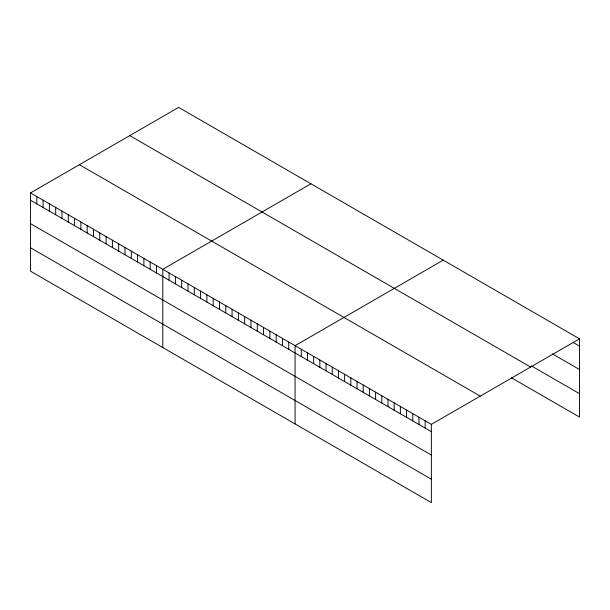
<?xml version="1.0" encoding="UTF-8"?>
<svg xmlns="http://www.w3.org/2000/svg" width="610" height="610" viewBox="0 0 610 610"><rect width="100%" height="100%" fill="white"/><g stroke="black" fill="none" stroke-linecap="round" stroke-linejoin="round"><path stroke-width="0.91" d="M30.5 192.92L431.354 424.354L431.354 502.602L30.5 271.175L30.5 192.92L178.646 107.398L579.5 338.825L579.5 417.08L511.355 377.735M310.925 183.77L162.786 269.3L162.786 347.548M443.211 260.142L295.065 345.672L295.065 423.92M431.354 424.354L579.5 338.825M573.308 342.546L579.5 346.122M552.393 353.892L579.5 369.538M531.485 365.947L579.5 393.663M129.755 135.618L530.616 367.052M79.384 164.7L480.245 396.134M30.5 200.225L431.354 431.651M30.5 223.634L431.354 455.068M30.5 247.759L431.354 479.193M425.162 420.778L425.162 428.075M418.971 417.202L418.971 424.499M412.772 413.626L412.772 420.923M406.58 410.05L406.58 417.347M400.381 406.474L400.381 413.771M394.19 402.897L394.19 410.195M387.99 399.321L387.99 406.618M381.799 395.745L381.799 403.042M375.6 392.169L375.6 399.466M369.408 388.593L369.408 395.89M363.209 385.017L363.209 392.314M357.018 381.433L357.018 388.738M350.819 377.857L350.819 385.154M344.627 374.281L344.627 381.578M338.428 370.705L338.428 378.002M332.236 367.128L332.236 374.426M326.045 363.552L326.045 370.849M319.846 359.976L319.846 367.273M313.654 356.4L313.654 363.697M307.455 352.824L307.455 360.121M301.264 349.248L301.264 356.545M288.766 342.035L288.766 349.332M282.468 338.397L282.468 345.695M276.17 334.76L276.17 342.058M269.872 331.123L269.872 338.42M263.573 327.486L263.573 334.783M257.267 323.849L257.267 331.146M250.969 320.212L250.969 327.509M244.671 316.575L244.671 323.872M238.373 312.938L238.373 320.235M232.075 309.3L232.075 316.598M225.776 305.663L225.776 312.96M219.478 302.026L219.478 309.323M213.18 298.389L213.18 305.686M206.874 294.752L206.874 302.049M200.576 291.115L200.576 298.412M194.277 287.478L194.277 294.775M187.979 283.841L187.979 291.145M181.681 280.204L181.681 287.508M175.383 276.574L175.383 283.871M169.084 272.937L169.084 280.234M156.48 265.663L156.48 272.96M150.182 262.025L150.182 269.323M143.884 258.388L143.884 265.685M137.585 254.751L137.585 262.048M131.287 251.114L131.287 258.411M124.989 247.477L124.989 254.774M118.691 243.84L118.691 251.137M112.392 240.203L112.392 247.5M106.087 236.566L106.087 243.863M99.788 232.929L99.788 240.226M93.49 229.291L93.49 236.588M87.192 225.654L87.192 232.951M80.894 222.017L80.894 229.314M74.595 218.38L74.595 225.677M68.297 214.743L68.297 222.04M61.999 211.106L61.999 218.403M55.693 207.469L55.693 214.766M49.395 203.831L49.395 211.129M43.096 200.194L43.096 207.492M36.798 196.557L36.798 203.862"/></g></svg>
